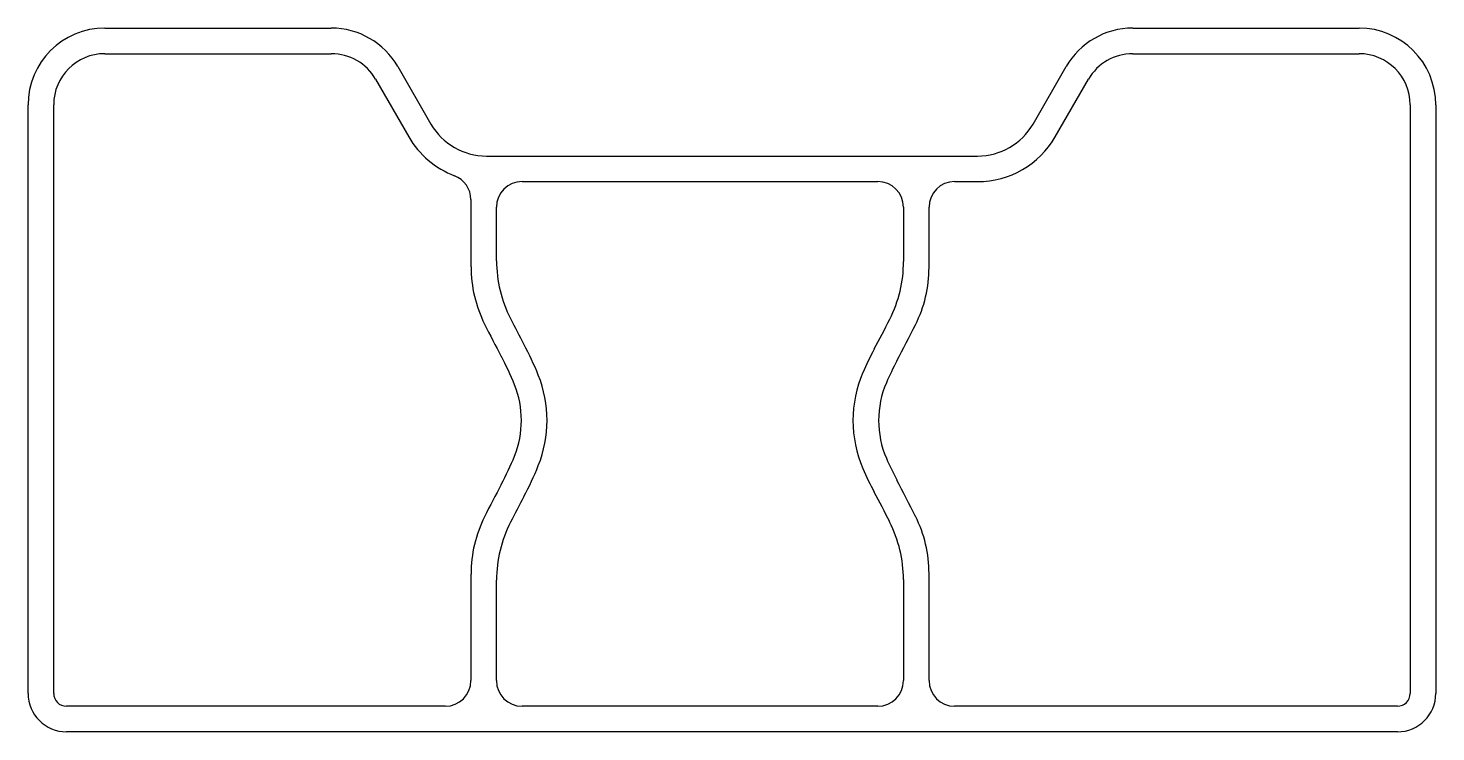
# Model space of a CAD drawing. Extents: x 620 to 730, y 496 to 551.
import ezdxf

# ---------------------------------------------------------------- set-up
doc = ezdxf.new("R2010")
doc.units = 0
doc.layers.get('0').update_dxf_attribs({"linetype": 'CONTINUOUS'})

msp = doc.modelspace()

# ---------------------------------------------------------------- linework, layer by layer
for p, q in [((625.72, 551.08), (643.41, 551.08)), ((706.04, 551.08), (723.72, 551.08)), ((625.72, 549.08), (643.41, 549.08)), ((706.04, 549.08), (723.72, 549.08)), ((648.6, 548.08), (651.2, 543.58)), ((698.25, 543.58), (700.85, 548.08)), ((646.87, 547.08), (649.46, 542.58)), ((699.98, 542.58), (702.58, 547.08)), ((619.72, 499.08), (619.72, 545.08)), ((621.72, 499.08), (621.72, 545.08)), ((727.72, 545.08), (727.72, 499.08)), ((729.72, 545.08), (729.72, 499.08)), ((655.53, 541.08), (693.92, 541.08)), ((658.32, 539.08), (686.12, 539.08)), ((692.12, 539.08), (693.92, 539.08)), ((654.32, 537.67), (654.32, 532.43)), ((656.32, 532.9), (656.32, 537.08)), ((688.12, 537.08), (688.12, 532.84)), ((690.12, 532.37), (690.12, 537.08)), ((654.32, 508.41), (654.32, 500.08)), ((690.12, 500.08), (690.12, 508.45)), ((656.32, 500.08), (656.32, 507.93)), ((688.12, 507.97), (688.12, 500.08)), ((652.32, 498.08), (622.72, 498.08)), ((686.12, 498.08), (658.32, 498.08)), ((726.72, 498.08), (692.12, 498.08)), ((726.72, 496.08), (622.72, 496.08))]:
    msp.add_line(p, q)
for centre, radius, start, end in [((625.72, 545.08), 6, 90, 180), ((643.41, 545.08), 6, 30, 90.0002), ((706.04, 545.08), 6, 89.9997, 149.9996), ((723.72, 545.08), 6, 0, 90), ((625.72, 545.08), 4, 90, 180), ((643.41, 545.08), 4, 30.0004, 90.0003), ((706.04, 545.08), 4, 89.9997, 149.9996), ((723.72, 545.08), 4, 0, 90), ((655.53, 546.08), 5, 210.0012, 269.9998), ((693.92, 546.08), 5, 269.9999, 329.9998), ((655.53, 546.08), 7, 209.9993, 249.1594), ((693.92, 546.08), 7, 269.9997, 329.9997), ((652.32, 537.67), 2, 0, 69.1582), ((658.32, 537.08), 2, 90, 180), ((686.12, 537.08), 2, 0, 90), ((692.12, 537.08), 2, 90, 180), ((664.33, 532.43), 10, 180.0002, 206.6237), ((666.33, 532.9), 10, 180.0004, 206.9165), ((678.13, 532.84), 10, 333.1833, 0.0001), ((680.12, 532.37), 10, 333.4331, 360), ((748.36, 574.55), 102, 206.9174, 208.1937), ((581.74, 581.56), 118, 331.9098, 333.1837), ((748.36, 574.55), 104, 206.6242, 208.1937), ((581.58, 581.65), 120.18, 331.9107, 333.4316), ((637.32, 515.03), 23.99, 21.8344, 28.1946), ((707.02, 514.69), 24.01, 151.9108, 156.8194), ((637.32, 515.03), 21.99, 21.8343, 28.1947), ((707.02, 514.7), 22.01, 151.9101, 156.8204), ((650.77, 520.42), 9.5, 338.1638, 21.8362), ((693.68, 520.41), 9.5, 156.8194, 203.1783), ((650.77, 520.42), 7.5, 338.1638, 21.8362), ((693.68, 520.41), 7.5, 156.8217, 203.1783), ((637.31, 525.81), 22, 331.8057, 338.164), ((707, 526.11), 21.98, 203.1767, 208.0923), ((637.31, 525.81), 24, 331.8058, 338.164), ((707.01, 526.11), 24, 203.1783, 208.0902), ((748.36, 466.28), 104, 151.8063, 153.3758), ((582.01, 459.39), 117.7, 26.8148, 28.0919), ((581.74, 459.25), 120, 26.5669, 28.0902), ((748.36, 466.28), 102, 151.8063, 153.0826), ((664.33, 508.41), 10, 153.3764, 179.9998), ((680.12, 508.45), 10, 0.0001, 26.5669), ((666.33, 507.93), 10, 153.0835, 179.9996), ((678.12, 507.97), 10, 0, 26.8163), ((652.32, 500.08), 2, 270, 0), ((658.32, 500.08), 2, 180, 270), ((686.12, 500.08), 2, 270, 0), ((692.12, 500.08), 2, 180, 270), ((622.72, 499.08), 3, 180, 270), ((622.72, 499.08), 1, 180, 270), ((726.72, 499.08), 3, 270, 0), ((726.72, 499.08), 1, 270, 0)]:
    msp.add_arc(centre, radius, start, end)

doc.saveas('drawing.dxf')
